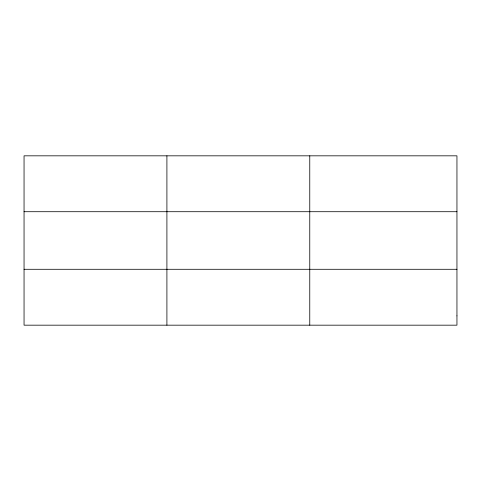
<?xml version="1.0" encoding="UTF-8"?>
<svg xmlns="http://www.w3.org/2000/svg" width="481" height="481" viewBox="0 0 481 481"><rect width="100%" height="100%" fill="white"/><g stroke="black" fill="none" stroke-linecap="round" stroke-linejoin="round"><path stroke-width="0.72" d="M166.907 325.174L166.907 155.826M309.764 325.174L309.764 155.826M24.05 211.712L456.95 211.712M24.05 269.288L456.95 269.288M456.95 315.861L456.95 325.174L24.05 325.174L24.05 155.826L456.95 155.826L456.95 315.861"/></g></svg>
